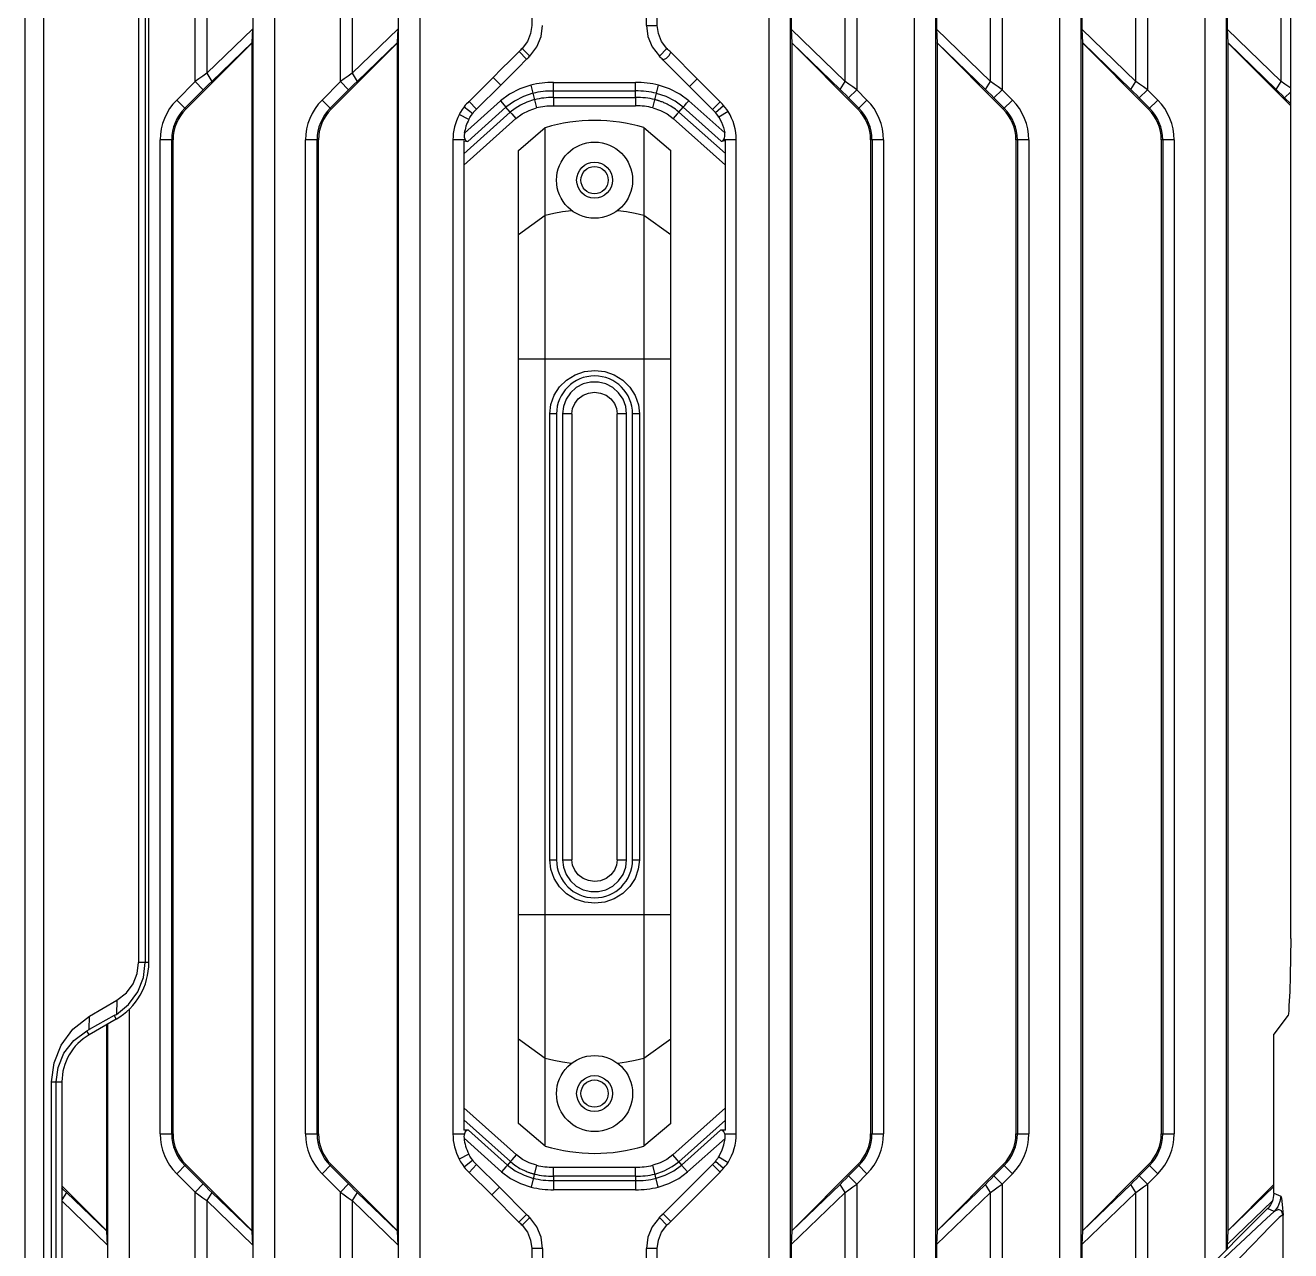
# Model space of a CAD drawing. Header units: millimetres. Extents: x -3132 to 28633, y 682 to 5849.
# Drawn here: x 24383.5 to 24499.9, y 2404.3 to 2517 of the extents above; entities that cross this region are included whole.
import ezdxf

# ---------------------------------------------------------------- set-up
doc = ezdxf.new("R2010")
doc.units = ezdxf.units.MM

# ---------------------------------------------------------------- blocks, each defined once
blk = doc.blocks.new('rtjg')
at = {"linetype": 'Continuous'}
for p, q in [((18562.02, 1774.2), (18562.02, 2753.42)), ((18563.69, 2752.42), (18563.69, 1775.2)), ((18572.44, 2418.77), (18572.44, 2108.85)), ((18573.06, 2418.77), (18573.06, 2108.85)), ((18643.79, 2258.81), (18643.79, 2053.72)), ((18645.78, 2055.71), (18645.78, 2257.99)), ((18657.16, 2256.52), (18657.16, 2067.09)), ((18659.15, 2069.08), (18659.15, 2255.85)), ((18582.99, 2019.79), (18582.99, 2251.81)), ((18584.99, 2018.72), (18584.99, 2251.81)), ((18596.36, 2019.79), (18596.36, 2251.81)), ((18598.36, 2018.72), (18598.36, 2251.81)), ((18630.42, 2251.81), (18630.42, 2040.35)), ((18632.41, 2042.34), (18632.41, 2251.81)), ((18670.53, 2252.06), (18670.53, 2080.46)), ((18672.52, 2082.45), (18672.52, 2251.81)), ((18573.39, 2108.85), (18573.39, 2249.82)), ((18678.43, 2111.08), (18678.43, 2241.54)), ((18638.5, 2226.27), (18638.5, 2189.13)), ((18651.87, 2226.27), (18651.87, 2189.13)), ((18665.24, 2226.27), (18665.24, 2189.13)), ((18577.64, 2189.87), (18577.64, 2225.54)), ((18578.71, 2224.76), (18578.71, 2190.64)), ((18591.01, 2189.87), (18591.01, 2225.54)), ((18592.08, 2224.76), (18592.08, 2190.64)), ((18637.43, 2189.9), (18637.43, 2225.5)), ((18650.8, 2189.9), (18650.8, 2225.5)), ((18664.17, 2189.9), (18664.17, 2225.5)), ((18677.54, 2189.9), (18677.54, 2225.5)), ((18582.95, 2220.67), (18582.95, 2194.74)), ((18596.32, 2220.67), (18596.32, 2194.74)), ((18608.61, 2220.36), (18608.61, 2195.05)), ((18619.16, 2195.05), (18619.16, 2220.35)), ((18620.16, 2195.05), (18620.16, 2220.36)), ((18632.47, 2220.71), (18632.47, 2194.7)), ((18645.84, 2220.71), (18645.84, 2194.7)), ((18659.21, 2220.71), (18659.21, 2194.7)), ((18672.58, 2220.71), (18672.58, 2194.7)), ((18582.95, 2194.74), (18578.71, 2190.64)), ((18582.88, 2193.48), (18582.95, 2194.74)), ((18596.32, 2194.74), (18592.08, 2190.64)), ((18596.25, 2193.48), (18596.32, 2194.74)), ((18619.16, 2195.05), (18620.16, 2195.05)), ((18637.43, 2189.9), (18632.47, 2194.7)), ((18632.47, 2194.7), (18632.54, 2193.43)), ((18650.8, 2189.9), (18645.84, 2194.7)), ((18645.84, 2194.7), (18645.91, 2193.43)), ((18664.17, 2189.9), (18659.21, 2194.7)), ((18659.21, 2194.7), (18659.28, 2193.43)), ((18677.54, 2189.9), (18672.58, 2194.7)), ((18672.58, 2194.7), (18672.65, 2193.43)), ((18576.79, 2187.34), (18582.85, 2193.4)), ((18579.17, 2189.9), (18582.88, 2193.48)), ((18582.85, 2193.4), (18582.88, 2193.48)), ((18582.85, 2193.4), (18582.85, 2084.22)), ((18590.16, 2187.34), (18596.22, 2193.4)), ((18592.54, 2189.9), (18596.25, 2193.48)), ((18596.22, 2193.4), (18596.25, 2193.48)), ((18596.22, 2193.4), (18596.22, 2084.22)), ((18632.55, 2193.43), (18636.97, 2189.16)), ((18632.56, 2193.41), (18638.61, 2187.34)), ((18632.56, 2084.22), (18632.56, 2193.41)), ((18645.92, 2193.43), (18650.34, 2189.16)), ((18645.93, 2193.41), (18651.98, 2187.34)), ((18645.93, 2084.22), (18645.93, 2193.41)), ((18659.29, 2193.43), (18663.71, 2189.16)), ((18659.3, 2193.41), (18665.35, 2187.34)), ((18659.3, 2084.22), (18659.3, 2193.41)), ((18672.66, 2193.43), (18677.08, 2189.16)), ((18672.67, 2193.41), (18678.43, 2187.64)), ((18672.67, 2084.22), (18672.67, 2193.41)), ((18607.44, 2192.64), (18608.14, 2191.93)), ((18608.42, 2192.21), (18607.72, 2192.91)), ((18620.35, 2192.21), (18621.05, 2192.92)), ((18620.68, 2191.88), (18623.12, 2189.43)), ((18623.83, 2190.14), (18621.39, 2192.59)), ((18577.64, 2189.87), (18575.95, 2188.18)), ((18578.39, 2189.12), (18577.64, 2189.87)), ((18578.71, 2190.64), (18579.17, 2189.9)), ((18591.01, 2189.87), (18589.32, 2188.18)), ((18591.76, 2189.12), (18591.01, 2189.87)), ((18592.08, 2190.64), (18592.54, 2189.9)), ((18605.07, 2190.26), (18602.84, 2188.05)), ((18603.54, 2187.33), (18605.78, 2189.56)), ((18605.78, 2189.56), (18605.07, 2190.26)), ((18608.53, 2189.56), (18609.04, 2187.46)), ((18610.62, 2189.79), (18618.16, 2189.79)), ((18619.76, 2187.45), (18620.28, 2189.55)), ((18623.12, 2189.43), (18623.83, 2190.14)), ((18625.95, 2188.03), (18623.83, 2190.14)), ((18636.97, 2189.16), (18637.43, 2189.9)), ((18650.34, 2189.16), (18650.8, 2189.9)), ((18663.71, 2189.16), (18664.17, 2189.9)), ((18677.08, 2189.16), (18677.54, 2189.9)), ((18576.7, 2187.44), (18578.39, 2189.12)), ((18590.07, 2187.44), (18591.76, 2189.12)), ((18618.16, 2189.01), (18610.61, 2189.01)), ((18610.61, 2188.41), (18610.61, 2189.01)), ((18610.61, 2188.41), (18618.16, 2188.41)), ((18618.16, 2188.41), (18618.16, 2189.01)), ((18623.12, 2189.43), (18625.24, 2187.31)), ((18638.5, 2189.13), (18637.76, 2188.39)), ((18637.76, 2188.39), (18638.71, 2187.44)), ((18639.45, 2188.18), (18638.5, 2189.13)), ((18651.87, 2189.13), (18651.13, 2188.39)), ((18651.13, 2188.39), (18652.08, 2187.44)), ((18652.82, 2188.18), (18651.87, 2189.13)), ((18665.24, 2189.13), (18664.5, 2188.39)), ((18664.5, 2188.39), (18665.45, 2187.44)), ((18666.19, 2188.18), (18665.24, 2189.13)), ((18678.43, 2188.94), (18677.87, 2188.39)), ((18677.87, 2188.39), (18678.43, 2187.83)), ((18575.95, 2188.18), (18576.79, 2187.34)), ((18589.32, 2188.18), (18590.16, 2187.34)), ((18602.4, 2187.56), (18603.19, 2186.95)), ((18605.73, 2188.1), (18602.41, 2185.12)), ((18606.24, 2187.52), (18602.73, 2184.37)), ((18603.54, 2187.33), (18602.84, 2188.05)), ((18605.73, 2188.1), (18606.24, 2187.52)), ((18606.64, 2187.07), (18606.24, 2187.52)), ((18618.17, 2187.63), (18610.61, 2187.63)), ((18622.14, 2187.08), (18622.54, 2187.52)), ((18626.04, 2184.39), (18622.54, 2187.52)), ((18626.37, 2185.15), (18623.06, 2188.11)), ((18625.24, 2187.31), (18625.95, 2188.03)), ((18625.5, 2187.04), (18626.26, 2187.68)), ((18638.61, 2187.34), (18639.45, 2188.18)), ((18651.98, 2187.34), (18652.82, 2188.18)), ((18665.35, 2187.34), (18666.19, 2188.18)), ((18602.82, 2186.38), (18601.93, 2186.84)), ((18602.36, 2183.23), (18606.64, 2187.07)), ((18602.36, 2182.18), (18607.16, 2186.49)), ((18606.64, 2187.07), (18606.79, 2186.91)), ((18606.79, 2186.91), (18607.16, 2186.49)), ((18622, 2186.91), (18621.62, 2186.49)), ((18621.62, 2186.49), (18626.42, 2182.2)), ((18622.14, 2187.08), (18622, 2186.91)), ((18622.14, 2187.08), (18626.42, 2183.25)), ((18626.67, 2187.14), (18625.82, 2186.61)), ((18607.39, 2183.54), (18609.85, 2185.64)), ((18609.85, 2091.98), (18609.85, 2185.64)), ((18618.92, 2185.65), (18621.39, 2183.55)), ((18618.92, 2185.65), (18618.92, 2091.97)), ((18575.62, 2184.51), (18574.44, 2184.51)), ((18574.44, 2093.11), (18574.44, 2184.51)), ((18575.49, 2093.11), (18575.49, 2184.51)), ((18575.62, 2093.11), (18575.62, 2184.51)), ((18588.99, 2184.51), (18587.81, 2184.51)), ((18587.81, 2093.11), (18587.81, 2184.51)), ((18588.86, 2093.11), (18588.86, 2184.51)), ((18588.99, 2093.11), (18588.99, 2184.51)), ((18602.5, 2184.51), (18601.36, 2184.51)), ((18601.36, 2184.51), (18601.36, 2093.11)), ((18602.36, 2184.43), (18602.73, 2184.37)), ((18602.36, 2184.43), (18602.36, 2093.45)), ((18626.04, 2184.39), (18626.42, 2184.46)), ((18627.42, 2184.51), (18626.25, 2184.51)), ((18626.42, 2093.43), (18626.42, 2184.46)), ((18627.42, 2093.11), (18627.42, 2184.5)), ((18640.97, 2184.51), (18639.78, 2184.51)), ((18639.78, 2184.51), (18639.78, 2093.11)), ((18639.92, 2184.51), (18639.92, 2093.11)), ((18640.97, 2184.51), (18640.97, 2093.11)), ((18654.34, 2184.51), (18653.15, 2184.51)), ((18653.15, 2184.51), (18653.15, 2093.11)), ((18653.29, 2184.51), (18653.29, 2093.11)), ((18654.34, 2184.51), (18654.34, 2093.11)), ((18667.71, 2184.51), (18666.52, 2184.51)), ((18666.52, 2184.51), (18666.52, 2093.11)), ((18666.66, 2184.51), (18666.66, 2093.11)), ((18667.71, 2184.51), (18667.71, 2093.11)), ((18607.39, 2094.07), (18607.39, 2183.54)), ((18621.39, 2094.06), (18621.39, 2183.55)), ((18607.39, 2175.81), (18609.85, 2177.58)), ((18618.92, 2177.59), (18621.39, 2175.82)), ((18621.39, 2164.34), (18607.39, 2164.34)), ((18610.89, 2159.31), (18610.27, 2159.31)), ((18610.27, 2118.31), (18610.27, 2159.31)), ((18610.89, 2159.31), (18610.89, 2118.31)), ((18612.3, 2159.31), (18611.44, 2159.31)), ((18611.44, 2159.31), (18611.44, 2118.31)), ((18612.3, 2159.31), (18612.3, 2118.31)), ((18617.34, 2159.31), (18616.47, 2159.31)), ((18616.47, 2118.31), (18616.47, 2159.31)), ((18617.34, 2118.31), (18617.34, 2159.31)), ((18618.51, 2159.31), (18617.89, 2159.31)), ((18617.89, 2118.31), (18617.89, 2159.31)), ((18618.51, 2159.31), (18618.51, 2118.31)), ((18610.27, 2118.31), (18610.89, 2118.31)), ((18611.44, 2118.31), (18612.3, 2118.31)), ((18616.47, 2118.31), (18617.34, 2118.31)), ((18617.89, 2118.31), (18618.51, 2118.31)), ((18607.39, 2113.28), (18621.39, 2113.28)), ((18573.39, 2108.85), (18572.44, 2108.85)), ((18567.94, 2103.94), (18570.44, 2105.39)), ((18570.44, 2105.39), (18570.4, 2104.09)), ((18571.62, 2018.72), (18571.62, 2104.6)), ((18570.39, 2103.65), (18567.89, 2102.21)), ((18570.2, 2103.98), (18567.9, 2102.71)), ((18567.9, 2102.71), (18567.94, 2103.94)), ((18570.2, 2103.98), (18570.39, 2103.65)), ((18678.18, 2104.03), (18676.89, 2102.28)), ((18567.67, 2102.58), (18567.9, 2102.71)), ((18567.89, 2102.21), (18567.67, 2102.58)), ((18569.48, 2103.13), (18569.48, 2084.22)), ((18569.62, 2019.79), (18569.62, 2103.21)), ((18676.89, 2087.64), (18676.89, 2102.28)), ((18609.85, 2100.04), (18607.39, 2101.81)), ((18621.39, 2101.8), (18618.92, 2100.02)), ((18564.44, 2097.88), (18565.39, 2097.88)), ((18564.44, 1996.7), (18564.44, 2097.88)), ((18564.87, 1996.7), (18564.87, 2097.88)), ((18565.39, 2097.88), (18565.39, 1996.7)), ((18607.2, 2091.17), (18602.36, 2095.51)), ((18626.42, 2095.49), (18621.58, 2091.16)), ((18606.65, 2090.55), (18602.36, 2094.39)), ((18626.42, 2094.37), (18622.13, 2090.54)), ((18574.44, 2093.11), (18575.62, 2093.11)), ((18587.81, 2093.11), (18588.99, 2093.11)), ((18601.36, 2093.11), (18602.41, 2093.11)), ((18602.8, 2093.45), (18602.36, 2093.45)), ((18602.8, 2093.45), (18606.38, 2090.24)), ((18609.85, 2091.98), (18607.39, 2094.07)), ((18621.39, 2094.06), (18618.92, 2091.97)), ((18622.4, 2090.24), (18625.97, 2093.43)), ((18626.42, 2093.43), (18625.97, 2093.43)), ((18626.36, 2093.11), (18627.42, 2093.11)), ((18639.78, 2093.11), (18640.97, 2093.11)), ((18653.15, 2093.11), (18654.34, 2093.11)), ((18666.52, 2093.11), (18667.71, 2093.11)), ((18602.38, 2092.72), (18605.83, 2089.62)), ((18622.95, 2089.61), (18626.4, 2092.69)), ((18602.82, 2091.24), (18601.93, 2090.78)), ((18603.19, 2090.67), (18602.4, 2090.05)), ((18606.65, 2090.55), (18606.8, 2090.71)), ((18606.8, 2090.71), (18607.2, 2091.17)), ((18621.98, 2090.71), (18621.58, 2091.16)), ((18622.13, 2090.54), (18621.98, 2090.71)), ((18625.82, 2091), (18626.67, 2090.48)), ((18576.79, 2090.28), (18575.95, 2089.44)), ((18575.95, 2089.44), (18577.64, 2087.75)), ((18578.39, 2088.5), (18576.7, 2090.18)), ((18582.85, 2084.22), (18576.79, 2090.28)), ((18590.16, 2090.28), (18589.32, 2089.44)), ((18589.32, 2089.44), (18591.01, 2087.75)), ((18591.76, 2088.5), (18590.07, 2090.18)), ((18596.22, 2084.22), (18590.16, 2090.28)), ((18603.54, 2090.28), (18602.85, 2089.56)), ((18602.85, 2089.56), (18604.93, 2087.49)), ((18605.64, 2088.2), (18603.54, 2090.28)), ((18606.65, 2090.55), (18606.38, 2090.24)), ((18609.05, 2090.22), (18608.56, 2088.2)), ((18610.61, 2090.04), (18618.17, 2090.04)), ((18620.24, 2088.21), (18619.75, 2090.22)), ((18625.24, 2090.3), (18620.69, 2085.75)), ((18621.39, 2085.04), (18625.94, 2089.59)), ((18622.13, 2090.54), (18622.4, 2090.24)), ((18622.95, 2089.61), (18622.4, 2090.24)), ((18625.24, 2090.3), (18625.94, 2089.59)), ((18625.5, 2090.58), (18626.26, 2089.94)), ((18638.61, 2090.28), (18632.56, 2084.22)), ((18638.71, 2090.18), (18637.76, 2089.23)), ((18638.5, 2088.49), (18639.45, 2089.44)), ((18639.45, 2089.44), (18638.61, 2090.28)), ((18651.98, 2090.28), (18645.93, 2084.22)), ((18652.08, 2090.18), (18651.13, 2089.23)), ((18651.87, 2088.49), (18652.82, 2089.44)), ((18652.82, 2089.44), (18651.98, 2090.28)), ((18665.35, 2090.28), (18659.3, 2084.22)), ((18665.45, 2090.18), (18664.5, 2089.23)), ((18665.24, 2088.49), (18666.19, 2089.44)), ((18666.19, 2089.44), (18665.35, 2090.28)), ((18569.48, 2084.22), (18565.39, 2088.31)), ((18577.64, 2087.75), (18578.39, 2088.5)), ((18591.01, 2087.75), (18591.76, 2088.5)), ((18608.78, 2089.43), (18608.85, 2089.41)), ((18618.16, 2089.21), (18610.61, 2089.21)), ((18610.61, 2089.21), (18610.61, 2088.8)), ((18610.61, 2088.8), (18618.16, 2088.8)), ((18618.16, 2089.21), (18618.16, 2088.8)), ((18636.97, 2088.46), (18632.54, 2084.19)), ((18637.43, 2087.71), (18636.97, 2088.46)), ((18637.76, 2089.23), (18638.5, 2088.49)), ((18638.5, 2088.49), (18638.5, 2051.34)), ((18650.34, 2088.46), (18645.91, 2084.19)), ((18650.8, 2087.71), (18650.34, 2088.46)), ((18651.13, 2089.23), (18651.87, 2088.49)), ((18651.87, 2088.49), (18651.87, 2061.8)), ((18663.71, 2088.46), (18659.28, 2084.19)), ((18664.17, 2087.71), (18663.71, 2088.46)), ((18664.5, 2089.23), (18665.24, 2088.49)), ((18665.24, 2088.49), (18665.24, 2075.17)), ((18676.89, 2088.27), (18672.65, 2084.19)), ((18676.89, 2088.44), (18672.67, 2084.22)), ((18565.8, 2087.72), (18565.39, 2087.05)), ((18569.51, 2084.14), (18565.8, 2087.72)), ((18577.64, 2052.08), (18577.64, 2087.75)), ((18579.17, 2087.72), (18578.71, 2086.98)), ((18582.88, 2084.14), (18579.17, 2087.72)), ((18591.01, 2052.08), (18591.01, 2087.75)), ((18592.54, 2087.72), (18592.08, 2086.98)), ((18596.25, 2084.14), (18592.54, 2087.72)), ((18605.64, 2088.2), (18604.93, 2087.49)), ((18604.93, 2087.49), (18607.43, 2084.99)), ((18608.14, 2085.7), (18605.64, 2088.2)), ((18618.16, 2087.97), (18610.62, 2087.97)), ((18632.47, 2082.92), (18637.43, 2087.71)), ((18637.43, 2052.12), (18637.43, 2087.71)), ((18645.84, 2082.92), (18650.8, 2087.71)), ((18650.8, 2060.73), (18650.8, 2087.71)), ((18659.21, 2082.92), (18664.17, 2087.71)), ((18664.17, 2074.1), (18664.17, 2087.71)), ((18676.89, 2087.64), (18677.51, 2087.38)), ((18565.39, 2086.93), (18569.58, 2082.88)), ((18578.71, 2086.98), (18582.95, 2082.88)), ((18578.71, 2086.98), (18578.71, 2052.85)), ((18592.08, 2086.98), (18596.32, 2082.88)), ((18592.08, 2086.98), (18592.08, 2052.85)), ((18625.47, 2035.39), (18676.3, 2086.23)), ((18672.58, 2082.92), (18676.74, 2086.94)), ((18676.92, 2085.97), (18676.3, 2086.23)), ((18608.14, 2085.7), (18607.43, 2084.99)), ((18608.42, 2085.41), (18607.72, 2084.7)), ((18620.35, 2085.41), (18621.05, 2084.7)), ((18620.69, 2085.75), (18621.39, 2085.04)), ((18677.72, 2074.88), (18677.72, 2085.64)), ((18569.48, 2084.22), (18569.51, 2084.14)), ((18569.58, 2082.88), (18569.51, 2084.14)), ((18582.85, 2084.22), (18582.88, 2084.14)), ((18582.95, 2082.88), (18582.88, 2084.14)), ((18596.22, 2084.22), (18596.25, 2084.14)), ((18596.32, 2082.88), (18596.25, 2084.14)), ((18632.54, 2084.19), (18632.47, 2082.92)), ((18632.56, 2084.22), (18632.54, 2084.19)), ((18645.91, 2084.19), (18645.84, 2082.92)), ((18645.93, 2084.22), (18645.91, 2084.19)), ((18659.28, 2084.19), (18659.21, 2082.92)), ((18659.3, 2084.22), (18659.28, 2084.19)), ((18672.65, 2084.19), (18672.58, 2082.92)), ((18672.67, 2084.22), (18672.65, 2084.19)), ((18569.58, 2082.88), (18569.58, 2056.95)), ((18582.95, 2082.88), (18582.95, 2056.95)), ((18596.32, 2082.88), (18596.32, 2056.95)), ((18609.61, 2082.57), (18608.61, 2082.57)), ((18608.61, 2082.57), (18608.61, 2057.26)), ((18609.61, 2082.57), (18609.61, 2057.26)), ((18620.16, 2082.57), (18619.16, 2082.57)), ((18619.16, 2057.26), (18619.16, 2082.57)), ((18620.16, 2057.26), (18620.16, 2082.57)), ((18632.47, 2082.92), (18632.47, 2056.91)), ((18645.84, 2082.92), (18645.84, 2056.91)), ((18659.21, 2082.92), (18659.21, 2069.14)), ((18672.58, 2082.92), (18672.58, 2082.51))]:
    blk.add_line(p, q, dxfattribs=at)
for points in [[(18608.61, 2195.05), (18608.51, 2194.29), (18608.21, 2193.56), (18607.72, 2192.91)], [(18608.42, 2192.21), (18609.08, 2193.06), (18609.48, 2194.03), (18609.61, 2195.05)], [(18619.16, 2195.05), (18619.3, 2194.03), (18619.7, 2193.07), (18620.35, 2192.21)], [(18621.05, 2192.92), (18620.56, 2193.57), (18620.26, 2194.29), (18620.16, 2195.05)], [(18645.92, 2193.4), (18645.92, 2193.41), (18645.92, 2193.42), (18645.92, 2193.43)], [(18659.29, 2193.4), (18659.29, 2193.41), (18659.29, 2193.42), (18659.29, 2193.43)], [(18672.66, 2193.4), (18672.66, 2193.41), (18672.66, 2193.42), (18672.66, 2193.43)], [(18607.44, 2192.64), (18606.63, 2191.83), (18605.84, 2191.04), (18605.07, 2190.26)], [(18605.78, 2189.56), (18606.57, 2190.35), (18607.35, 2191.14), (18608.14, 2191.93)], [(18620.68, 2191.88), (18621, 2192.03), (18621.24, 2192.27), (18621.39, 2192.59)], [(18578.71, 2190.64), (18578.36, 2190.39), (18578, 2190.13), (18577.64, 2189.87)], [(18578.39, 2189.12), (18578.66, 2189.39), (18578.92, 2189.65), (18579.17, 2189.9)], [(18592.08, 2190.64), (18591.73, 2190.39), (18591.37, 2190.13), (18591.01, 2189.87)], [(18591.76, 2189.12), (18592.03, 2189.39), (18592.29, 2189.65), (18592.54, 2189.9)], [(18608.53, 2189.56), (18607.51, 2189.22), (18606.57, 2188.73), (18605.73, 2188.1)], [(18610.61, 2189.01), (18610.62, 2189.23), (18610.62, 2189.79)], [(18618.16, 2189.01), (18618.16, 2189.23), (18618.16, 2189.79)], [(18623.06, 2188.11), (18622.22, 2188.73), (18621.28, 2189.22), (18620.28, 2189.55)], [(18638.5, 2189.13), (18638.14, 2189.4), (18637.78, 2189.65), (18637.43, 2189.9)], [(18651.87, 2189.13), (18651.51, 2189.4), (18651.15, 2189.65), (18650.8, 2189.9)], [(18665.24, 2189.13), (18664.88, 2189.4), (18664.52, 2189.65), (18664.17, 2189.9)], [(18678.43, 2189.27), (18678.25, 2189.4), (18677.89, 2189.65), (18677.54, 2189.9)], [(18608.71, 2188.8), (18607.84, 2188.51), (18607.01, 2188.08), (18606.24, 2187.52)], [(18610.61, 2188.41), (18610.61, 2188.2), (18610.61, 2187.63)], [(18618.16, 2188.41), (18618.16, 2188.2), (18618.17, 2187.63)], [(18622.54, 2187.52), (18621.8, 2188.07), (18620.97, 2188.5), (18620.09, 2188.79)], [(18636.97, 2189.16), (18637.23, 2188.91), (18637.49, 2188.65), (18637.76, 2188.39)], [(18650.34, 2189.16), (18650.6, 2188.91), (18650.86, 2188.65), (18651.13, 2188.39)], [(18663.71, 2189.16), (18663.97, 2188.91), (18664.23, 2188.65), (18664.5, 2188.39)], [(18677.08, 2189.16), (18677.34, 2188.91), (18677.6, 2188.65), (18677.87, 2188.39)], [(18602.4, 2187.56), (18602.22, 2187.32), (18602.07, 2187.08), (18601.93, 2186.84)], [(18608.85, 2188.22), (18608.16, 2187.99), (18607.57, 2187.71), (18607.07, 2187.4), (18606.64, 2187.07)], [(18607.16, 2186.49), (18607.73, 2186.9), (18608.36, 2187.23), (18609.04, 2187.46)], [(18619.76, 2187.45), (18620.44, 2187.23), (18621.06, 2186.9), (18621.62, 2186.49)], [(18622.14, 2187.08), (18621.97, 2187.21), (18621.82, 2187.33), (18621.67, 2187.44), (18621.53, 2187.53), (18621.4, 2187.61), (18621.28, 2187.68), (18621.17, 2187.74), (18621.06, 2187.8), (18620.96, 2187.85), (18620.86, 2187.89), (18620.77, 2187.93), (18620.69, 2187.97), (18620.61, 2188), (18620.53, 2188.03), (18620.46, 2188.06), (18620.4, 2188.08), (18620.34, 2188.1), (18620.28, 2188.12), (18620.23, 2188.13), (18620.19, 2188.15), (18620.14, 2188.16), (18620.1, 2188.17), (18620.06, 2188.18), (18620.02, 2188.19), (18619.98, 2188.2), (18619.95, 2188.21)], [(18622.54, 2187.52), (18622.68, 2187.69), (18622.86, 2187.89), (18623.06, 2188.11)], [(18625.24, 2187.31), (18625.33, 2187.23), (18625.42, 2187.13), (18625.5, 2187.04)], [(18626.26, 2187.68), (18626.16, 2187.8), (18626.05, 2187.92), (18625.95, 2188.03)], [(18626.67, 2187.14), (18626.55, 2187.32), (18626.41, 2187.5), (18626.26, 2187.68)], [(18602.82, 2186.38), (18602.93, 2186.57), (18603.05, 2186.76), (18603.19, 2186.95)], [(18625.83, 2186.6), (18625.72, 2186.75), (18625.62, 2186.9), (18625.5, 2187.04)], [(18625.83, 2186.6), (18626.07, 2186.15), (18626.25, 2185.66), (18626.37, 2185.15)], [(18602.41, 2185.12), (18602.39, 2184.93), (18602.4, 2184.76), (18602.44, 2184.62), (18602.5, 2184.51)], [(18626.35, 2184.7), (18626.38, 2184.83), (18626.38, 2184.98), (18626.37, 2185.15)], [(18602.5, 2184.51), (18602.57, 2184.44), (18602.65, 2184.4), (18602.73, 2184.37)], [(18626.04, 2184.39), (18626.12, 2184.41), (18626.19, 2184.46), (18626.25, 2184.51)], [(18626.25, 2184.51), (18626.31, 2184.6), (18626.35, 2184.7)], [(18609.85, 2177.58), (18610.65, 2177.77), (18611.45, 2177.92), (18612.26, 2178.03)], [(18616.52, 2178.03), (18617.33, 2177.92), (18618.13, 2177.78), (18618.92, 2177.59)], [(18610.27, 2159.31), (18610.36, 2160.17), (18610.67, 2161.04), (18611.16, 2161.79), (18611.81, 2162.43), (18612.6, 2162.91), (18613.47, 2163.21), (18614.41, 2163.31)], [(18614.41, 2163.31), (18615.33, 2163.2), (18616.2, 2162.9), (18616.98, 2162.42), (18617.63, 2161.78), (18618.11, 2161.02), (18618.42, 2160.15), (18618.51, 2159.31)], [(18617.34, 2159.31), (18617.26, 2160), (18617.01, 2160.67), (18616.6, 2161.26), (18616.07, 2161.74), (18615.43, 2162.07), (18614.74, 2162.24), (18614.03, 2162.24), (18613.34, 2162.07), (18612.71, 2161.74), (18612.18, 2161.26), (18611.77, 2160.67), (18611.52, 2160), (18611.44, 2159.31)], [(18612.3, 2159.31), (18612.37, 2159.8), (18612.57, 2160.28), (18612.89, 2160.7), (18613.33, 2161.03), (18613.84, 2161.23), (18614.39, 2161.31), (18614.94, 2161.23), (18615.45, 2161.03), (18615.88, 2160.7), (18616.21, 2160.28), (18616.41, 2159.8), (18616.47, 2159.31)], [(18614.41, 2114.31), (18613.48, 2114.41), (18612.6, 2114.7), (18611.81, 2115.19), (18611.15, 2115.83), (18610.67, 2116.59), (18610.36, 2117.46), (18610.27, 2118.31)], [(18611.44, 2118.31), (18611.52, 2117.62), (18611.77, 2116.95), (18612.18, 2116.36), (18612.71, 2115.88), (18613.35, 2115.55), (18614.04, 2115.38), (18614.74, 2115.38), (18615.43, 2115.55), (18616.06, 2115.88), (18616.6, 2116.36), (18617.01, 2116.95), (18617.26, 2117.62), (18617.34, 2118.31)], [(18616.47, 2118.31), (18616.41, 2117.82), (18616.21, 2117.34), (18615.88, 2116.92), (18615.45, 2116.59), (18614.94, 2116.38), (18614.39, 2116.31), (18613.84, 2116.39), (18613.33, 2116.59), (18612.89, 2116.92), (18612.57, 2117.34), (18612.37, 2117.82), (18612.3, 2118.31)], [(18618.51, 2118.31), (18618.41, 2117.45), (18618.11, 2116.59), (18617.63, 2115.84), (18616.99, 2115.2), (18616.2, 2114.72), (18615.34, 2114.42), (18614.41, 2114.31)], [(18678.43, 2111.08), (18678.41, 2109.33), (18678.38, 2107.65), (18678.34, 2106.18), (18678.27, 2104.9)], [(18570.4, 2104.09), (18571.53, 2105.01), (18572.38, 2106.18), (18572.89, 2107.49), (18573.06, 2108.85)], [(18570.44, 2105.39), (18571.32, 2106.07), (18571.94, 2106.91), (18572.31, 2107.85), (18572.44, 2108.85)], [(18678.27, 2104.9), (18678.24, 2104.44), (18678.21, 2104.15), (18678.18, 2104.03)], [(18564.44, 2097.88), (18564.67, 2099.65), (18565.31, 2101.26), (18566.39, 2102.72), (18567.94, 2103.94)], [(18564.87, 2097.88), (18565.04, 2099.2), (18565.58, 2100.54), (18566.48, 2101.7), (18567.67, 2102.58)], [(18612.26, 2099.59), (18611.45, 2099.7), (18610.65, 2099.85), (18609.85, 2100.04)], [(18618.92, 2100.02), (18618.13, 2099.84), (18617.33, 2099.7), (18616.52, 2099.58)], [(18602.41, 2093.11), (18602.38, 2092.99), (18602.37, 2092.86), (18602.38, 2092.72)], [(18602.8, 2093.45), (18602.63, 2093.41), (18602.5, 2093.29), (18602.41, 2093.11)], [(18626.36, 2093.11), (18626.27, 2093.29), (18626.14, 2093.4), (18625.97, 2093.43)], [(18626.4, 2092.69), (18626.4, 2092.84), (18626.39, 2092.98), (18626.36, 2093.11)], [(18625.82, 2091.01), (18626.1, 2091.54), (18626.29, 2092.1), (18626.4, 2092.69)], [(18601.93, 2090.78), (18602.07, 2090.53), (18602.23, 2090.29), (18602.4, 2090.05)], [(18603.19, 2090.67), (18603.05, 2090.86), (18602.93, 2091.05), (18602.82, 2091.24)], [(18609.05, 2090.22), (18608.38, 2090.44), (18607.76, 2090.76), (18607.2, 2091.17)], [(18621.58, 2091.16), (18621.03, 2090.76), (18620.41, 2090.44), (18619.75, 2090.22)], [(18625.5, 2090.58), (18625.55, 2090.64), (18625.59, 2090.69), (18625.63, 2090.74), (18625.66, 2090.79), (18625.7, 2090.83), (18625.73, 2090.87), (18625.75, 2090.91), (18625.78, 2090.94), (18625.8, 2090.98), (18625.82, 2091.01)], [(18606.38, 2090.24), (18606.23, 2090.08), (18606.04, 2089.86), (18605.83, 2089.62)], [(18605.83, 2089.62), (18606.66, 2089.01), (18607.58, 2088.53), (18608.56, 2088.2)], [(18606.38, 2090.24), (18607.1, 2089.71), (18607.91, 2089.3), (18608.76, 2089.01)], [(18606.65, 2090.55), (18606.86, 2090.38), (18607.05, 2090.24), (18607.22, 2090.12), (18607.38, 2090.02), (18607.52, 2089.93), (18607.66, 2089.86), (18607.78, 2089.8), (18607.89, 2089.75), (18608, 2089.7), (18608.09, 2089.66), (18608.18, 2089.62), (18608.27, 2089.59), (18608.34, 2089.56), (18608.41, 2089.54), (18608.48, 2089.51), (18608.54, 2089.5), (18608.59, 2089.48), (18608.65, 2089.46), (18608.7, 2089.45), (18608.74, 2089.44), (18608.78, 2089.43)], [(18610.61, 2089.21), (18610.61, 2089.43), (18610.61, 2090.04)], [(18618.16, 2089.21), (18618.17, 2089.43), (18618.17, 2089.72), (18618.17, 2090.04)], [(18619.95, 2089.41), (18620.8, 2089.7), (18621.52, 2090.09), (18622.13, 2090.54)], [(18620.05, 2089.02), (18620.89, 2089.3), (18621.68, 2089.7), (18622.4, 2090.24)], [(18620.24, 2088.21), (18621.22, 2088.53), (18622.13, 2089.01), (18622.95, 2089.61)], [(18625.5, 2090.58), (18625.41, 2090.48), (18625.33, 2090.39), (18625.24, 2090.3)], [(18625.94, 2089.59), (18626.05, 2089.7), (18626.16, 2089.82), (18626.26, 2089.94)], [(18626.26, 2089.94), (18626.41, 2090.12), (18626.55, 2090.3), (18626.67, 2090.48)], [(18579.17, 2087.72), (18578.92, 2087.97), (18578.66, 2088.23), (18578.39, 2088.5)], [(18592.54, 2087.72), (18592.29, 2087.97), (18592.03, 2088.23), (18591.76, 2088.5)], [(18610.61, 2088.8), (18610.61, 2088.58), (18610.62, 2087.97)], [(18618.16, 2088.8), (18618.16, 2088.58), (18618.16, 2087.97)], [(18637.76, 2089.23), (18637.49, 2088.96), (18637.23, 2088.71), (18636.97, 2088.46)], [(18637.43, 2087.71), (18637.78, 2087.96), (18638.14, 2088.22), (18638.5, 2088.49)], [(18651.13, 2089.23), (18650.86, 2088.96), (18650.6, 2088.71), (18650.34, 2088.46)], [(18650.8, 2087.71), (18651.15, 2087.96), (18651.51, 2088.22), (18651.87, 2088.49)], [(18664.5, 2089.23), (18664.23, 2088.96), (18663.97, 2088.71), (18663.71, 2088.46)], [(18664.17, 2087.71), (18664.52, 2087.96), (18664.88, 2088.22), (18665.24, 2088.49)], [(18565.8, 2087.72), (18565.55, 2087.97), (18565.39, 2088.13)], [(18577.64, 2087.75), (18578, 2087.49), (18578.36, 2087.23), (18578.71, 2086.98)], [(18591.01, 2087.75), (18591.37, 2087.49), (18591.73, 2087.23), (18592.08, 2086.98)], [(18677.51, 2087.38), (18677.44, 2086.87), (18677.24, 2086.39), (18676.92, 2085.97)], [(18677.51, 2087.38), (18677.58, 2087.18), (18677.65, 2086.6), (18677.72, 2085.64)], [(18661.32, 2070.87), (18663.58, 2073.12), (18665.77, 2075.29), (18667.84, 2077.33), (18669.75, 2079.19), (18671.45, 2080.84), (18672.95, 2082.27), (18674.23, 2083.49), (18675.31, 2084.5), (18676.21, 2085.33), (18676.92, 2085.97)], [(18677.72, 2085.64), (18677.58, 2086.02), (18677.3, 2086.14), (18676.92, 2085.97)], [(18609.61, 2082.57), (18609.48, 2083.59), (18609.08, 2084.56), (18608.42, 2085.41)], [(18620.35, 2085.41), (18619.7, 2084.55), (18619.3, 2083.59), (18619.16, 2082.57)], [(18677.72, 2085.64), (18677.62, 2085.59), (18677.38, 2085.4), (18677, 2085.05), (18676.48, 2084.53), (18675.79, 2083.83), (18674.91, 2082.91), (18673.82, 2081.75), (18672.51, 2080.34), (18670.96, 2078.64), (18669.17, 2076.67), (18667.16, 2074.44), (18664.99, 2072.01), (18662.73, 2069.46)], [(18607.72, 2084.7), (18608.21, 2084.06), (18608.51, 2083.33), (18608.61, 2082.57)], [(18620.16, 2082.57), (18620.26, 2083.33), (18620.56, 2084.05), (18621.05, 2084.7)]]:
    blk.add_lwpolyline(points, dxfattribs=at)
for centre, radius in [((18614.39, 2180.81), 3.5), ((18614.39, 2180.81), 1.65), ((18614.39, 2180.81), 1.25), ((18614.39, 2096.81), 3.5), ((18614.39, 2096.81), 1.65), ((18614.39, 2096.81), 1.25)]:
    blk.add_circle(centre, radius, dxfattribs=at)
for centre, radius, start, end in [((18663.73, 2136.19), 79.72, 134.6361, 134.9204), ((18663.73, 2136.19), 78.72, 134.6312, 134.9204), ((18564.9, 2136.08), 78.9, 45.0075, 45.3499), ((18564.9, 2136.08), 79.9, 45.0071, 45.344), ((18610.5, 2181.47), 8.32, 89.2033, 103.7548), ((18618.28, 2181.47), 8.33, 76.1272, 90.8609), ((18610.5, 2181.47), 7.54, 89.165, 103.7546), ((18610.5, 2181.47), 6.94, 89.0858, 103.7546), ((18618.28, 2181.47), 7.55, 76.1267, 90.8992), ((18618.28, 2181.47), 6.95, 76.1267, 90.9897), ((18579.62, 2184.51), 5.19, 135, 180), ((18579.62, 2184.51), 4.13, 135, 180), ((18579.62, 2184.51), 4, 135, 180), ((18592.99, 2184.51), 5.19, 135, 180), ((18592.99, 2184.51), 4.13, 135, 180), ((18592.99, 2184.51), 4, 135, 180), ((18606.27, 2184.52), 4.93, 134.2072, 141.8099), ((18606.27, 2184.52), 3.93, 134.1844, 141.8102), ((18610.5, 2181.47), 6.16, 89.0345, 103.7551), ((18618.28, 2181.47), 6.17, 76.1259, 91.0419), ((18635.78, 2184.51), 4, 0, 45.0007), ((18635.78, 2184.51), 4.13, 0, 45), ((18635.78, 2184.51), 5.19, 0, 45), ((18649.15, 2184.51), 4, 0, 45.0007), ((18649.15, 2184.51), 4.13, 0, 45), ((18649.15, 2184.51), 5.19, 0, 45), ((18662.52, 2184.51), 4, 0, 45.0007), ((18662.52, 2184.51), 4.13, 0, 45), ((18662.52, 2184.51), 5.19, 0, 45), ((18606.36, 2184.51), 5, 152.2931, 180), ((18606.36, 2184.51), 4, 152.2143, 171.2372), ((18622.42, 2184.51), 5, 359.8876, 31.6532), ((18614.39, 2159.31), 3.5, 0, 180), ((18614.39, 2118.31), 3.5, 180, 0), ((18567.39, 2108.85), 6, 300, 0), ((18570.39, 2097.88), 5, 120, 180), ((18579.62, 2093.11), 5.19, 180, 225), ((18579.62, 2093.11), 4.13, 180, 225), ((18579.62, 2093.11), 4, 180, 225), ((18592.99, 2093.11), 5.19, 180, 225), ((18592.99, 2093.11), 4.13, 180, 225), ((18592.99, 2093.11), 4, 180, 225), ((18606.36, 2093.11), 5, 180, 207.7183), ((18622.42, 2093.11), 5, 328.2865, 0.0076), ((18635.78, 2093.11), 4, 314.9993, 0), ((18635.78, 2093.11), 4.13, 315, 0), ((18635.78, 2093.11), 5.19, 315, 360), ((18649.15, 2093.11), 4, 314.9993, 0), ((18649.15, 2093.11), 4.13, 315, 0), ((18649.15, 2093.11), 5.19, 315, 360), ((18662.52, 2093.11), 4, 314.9993, 0), ((18662.52, 2093.11), 4.13, 315, 0), ((18662.52, 2093.11), 5.19, 315, 360), ((18606.36, 2093.11), 4, 185.5818, 207.7857), ((18606.27, 2093.1), 3.93, 218.1898, 225.8156), ((18606.27, 2093.1), 4.93, 218.1904, 225.9341), ((18610.5, 2096.15), 6.11, 256.2451, 270.9699), ((18618.28, 2096.15), 6.11, 268.9535, 283.8739), ((18610.5, 2096.15), 7.34, 256.2454, 270.8543), ((18610.5, 2096.15), 6.94, 256.2454, 270.9177), ((18618.28, 2096.15), 6.94, 269.0094, 283.8732), ((18618.28, 2096.15), 7.35, 269.0774, 283.8732), ((18610.5, 2096.15), 8.18, 256.2456, 270.8143), ((18618.28, 2096.15), 8.18, 269.1203, 283.8734), ((18663.72, 2141.43), 79.71, 225.0747, 225.3655), ((18663.72, 2141.43), 78.71, 225.0755, 225.3705), ((18564.89, 2141.54), 78.9, 314.653, 315.0021), ((18564.89, 2141.54), 79.9, 314.6588, 315.0021)]:
    blk.add_arc(centre, radius, start, end, dxfattribs=at)
for centre, major_axis, ratio, start_param, end_param in [((18614.41, 2167.86), (0, -18.45), 0.92139, 2.872896, 3.412762), ((18567.61, 2108.66), (4.09, -3.45), 0.998479, -0.365395, -0.322218), ((18614.41, 2109.76), (0, -18.45), 0.92139, -0.27117, 0.268696), ((18674.89, 2087.64), (-1.85, 0.77), 0.999286, 2.749146, 3.534039)]:
    blk.add_ellipse(centre, major_axis=major_axis, ratio=ratio, start_param=start_param, end_param=end_param, dxfattribs=at)
blk = doc.blocks.new('*U107')
blk.add_blockref('rtjg', (-18489.39, -2267.31))
blk = doc.blocks.new('*U108')
at = {"color": 0, "linetype": 'ByBlock', "lineweight": -2, "transparency": 16777216}
blk.add_blockref('*U107', (1000, 0), dxfattribs=at)

msp = doc.modelspace()

# ---------------------------------------------------------------- block references
msp.add_blockref('*U108', (23310.901, 2589.228))

doc.saveas('drawing.dxf')
